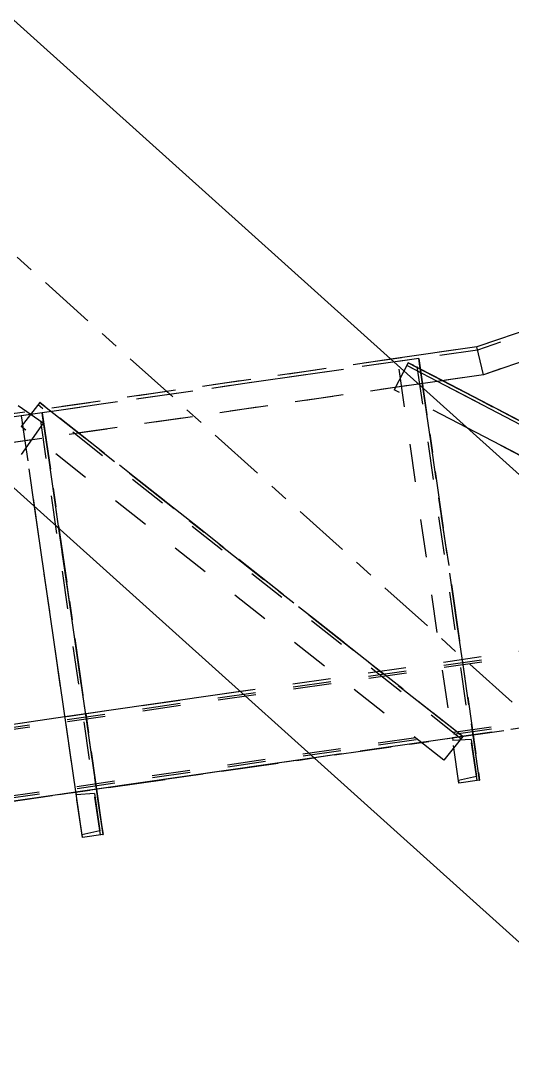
# Model space of a CAD drawing. Header units: millimetres. Extents: x 2368 to 8313, y 7493 to 11698.
# Drawn here: x 3628.8 to 3654.7, y 11180.1 to 11234.9 of the extents above; entities that cross this region are included whole.
import ezdxf

# ---------------------------------------------------------------- set-up
doc = ezdxf.new("R2010")
doc.units = ezdxf.units.MM
for name, pattern in [('XKITLINE00', [0]), ('XKITLINE02', [4, 2, -2]), ('XKITLINE03', [6, 3, -1, 1, -1])]:
    doc.linetypes.add(name, pattern=pattern)

msp = doc.modelspace()

# ---------------------------------------------------------------- linework, layer by layer
at = {"color": 3, "linetype": 'XKITLINE02'}
for p, q in [((3884.8497, 11297.3122), (3652.7976, 11217.7153)), ((3884.8497, 11297.1325), (3652.8376, 11217.5493)), ((3884.8497, 11297.1325), (3652.8376, 11217.5493)), ((3884.8497, 11295.7264), (3653.151, 11216.2507)), ((3652.7976, 11217.7153), (3412.1805, 11183.0205)), ((3652.7976, 11217.7153), (3412.1805, 11183.0205)), ((3652.8376, 11217.5493), (3412.2047, 11182.8522)), ((3652.8377, 11217.5493), (3412.2047, 11182.8522)), ((3653.151, 11216.2507), (3652.7976, 11217.7153)), ((3653.151, 11216.2507), (3652.7976, 11217.7153)), ((3653.1511, 11216.2507), (3652.7976, 11217.7153)), ((3653.151, 11216.2507), (3652.7976, 11217.7153)), ((3653.151, 11216.2507), (3652.7976, 11217.7153)), ((3652.7976, 11217.7153), (3652.7976, 11217.7153)), ((3653.1511, 11216.2507), (3652.7976, 11217.7153)), ((3652.8376, 11217.5493), (3652.8376, 11217.5493)), ((3652.8377, 11217.5493), (3652.8376, 11217.5493)), ((3648.2761, 11217.0633), (3624.7179, 11213.6664)), ((3649.7483, 11217.1038), (3648.6596, 11216.9468)), ((3649.7483, 11217.1038), (3648.6596, 11216.9468)), ((3652.8066, 11194.9131), (3649.6097, 11217.0838)), ((3652.8066, 11194.9131), (3649.6097, 11217.0838)), ((3649.9381, 11215.7874), (3649.7483, 11217.1038)), ((3652.9451, 11194.9331), (3649.7483, 11217.1038)), ((3649.1913, 11216.8804), (3648.4504, 11215.4623)), ((3649.1913, 11216.8804), (3648.4504, 11215.4623)), ((3651.8564, 11194.7761), (3648.6596, 11216.9468)), ((3651.8564, 11194.7761), (3648.6596, 11216.9468)), ((3649.1913, 11216.8804), (3649.1172, 11216.7386)), ((3650.7216, 11215.9004), (3649.1172, 11216.7386)), ((3674.2206, 11203.6236), (3649.1172, 11216.7386)), ((3650.9924, 11215.9394), (3649.1913, 11216.8804)), ((3674.2947, 11203.7655), (3649.1913, 11216.8804)), ((3653.151, 11216.2507), (3412.3945, 11181.5358)), ((3653.1511, 11216.2507), (3412.3945, 11181.5358)), ((3653.1511, 11216.2507), (3653.1511, 11216.2507)), ((3653.1511, 11216.2507), (3653.1511, 11216.2507)), ((3649.7284, 11215.7572), (3626.1701, 11212.3603)), ((3652.282, 11213.4605), (3648.4504, 11215.4623)), ((3673.5538, 11202.3473), (3648.4504, 11215.4623)), ((3652.9451, 11194.9331), (3649.9744, 11215.5359)), ((3629.994, 11213.7011), (3628.6844, 11214.6205)), ((3629.994, 11213.7011), (3628.6845, 11214.6205)), ((3629.8349, 11214.7887), (3628.843, 11213.5333)), ((3629.8349, 11214.7887), (3628.843, 11213.5332)), ((3629.953, 11214.2495), (3628.8643, 11214.0925)), ((3629.953, 11214.2495), (3628.8643, 11214.0925)), ((3651.959, 11197.1045), (3629.7357, 11214.6631)), ((3651.959, 11197.1045), (3629.7357, 11214.6631)), ((3652.0582, 11197.2301), (3629.8349, 11214.7887)), ((3652.0582, 11197.2301), (3629.8349, 11214.7887)), ((3630.8297, 11208.1696), (3629.953, 11214.2495)), ((3633.1499, 11192.0788), (3629.953, 11214.2495)), ((3629.994, 11213.7011), (3613.7772, 11190.6021)), ((3629.994, 11213.7011), (3627.937, 11210.7712)), ((3629.5527, 11209.3181), (3628.8643, 11214.0925)), ((3632.0611, 11191.9218), (3628.8643, 11214.0925)), ((3633.0113, 11192.0588), (3629.8145, 11214.2295)), ((3633.0113, 11192.0588), (3629.8145, 11214.2295)), ((3651.0663, 11195.9746), (3628.843, 11213.5333)), ((3651.0663, 11195.9746), (3628.843, 11213.5332)), ((3656.9806, 11201.9812), (3407.2031, 11165.965)), ((3656.9806, 11201.9812), (3407.2031, 11165.965)), ((3656.9806, 11201.9812), (3407.2031, 11165.965)), ((3657.0048, 11201.8129), (3407.2274, 11165.7967)), ((3657.0048, 11201.8129), (3407.2274, 11165.7967)), ((3657.02, 11201.7076), (3407.2426, 11165.6914)), ((3657.02, 11201.7076), (3407.2426, 11165.6914)), ((3656.9806, 11201.9812), (3640.3731, 11199.5865)), ((3632.2365, 11198.4133), (3631.1477, 11198.2563)), ((3657.512, 11198.2957), (3407.7345, 11162.2795)), ((3657.512, 11198.2957), (3407.7346, 11162.2795)), ((3657.5272, 11198.1904), (3407.7497, 11162.1742)), ((3657.5272, 11198.1904), (3407.7498, 11162.1742)), ((3657.5514, 11198.0221), (3407.774, 11162.0059)), ((3657.5514, 11198.0221), (3407.774, 11162.0059)), ((3657.5514, 11198.0221), (3407.774, 11162.0059)), ((3657.5514, 11198.0221), (3644.2457, 11196.1035)), ((3652.6026, 11197.3085), (3651.5139, 11197.1516)), ((3652.9451, 11194.9331), (3652.6026, 11197.3085)), ((3652.9451, 11194.9331), (3652.6026, 11197.3085)), ((3652.0582, 11197.2301), (3651.0663, 11195.9746)), ((3652.0582, 11197.2301), (3651.0663, 11195.9746)), ((3651.5139, 11197.1516), (3651.5333, 11197.0169)), ((3651.5139, 11197.1516), (3651.5333, 11197.0169)), ((3652.4944, 11197.0779), (3651.5333, 11197.0169)), ((3652.4944, 11197.0779), (3652.7762, 11195.1237)), ((3652.4944, 11197.0779), (3652.7762, 11195.1237)), ((3652.7762, 11195.1237), (3651.837, 11194.9107)), ((3651.837, 11194.9107), (3651.8564, 11194.7761)), ((3651.837, 11194.9107), (3651.8564, 11194.7761)), ((3652.9451, 11194.9331), (3651.8564, 11194.7761)), ((3652.9451, 11194.9331), (3651.8564, 11194.7761)), ((3652.9451, 11194.9331), (3651.8564, 11194.7761)), ((3632.8073, 11194.4542), (3631.7186, 11194.2972)), ((3632.8073, 11194.4542), (3631.7186, 11194.2973)), ((3631.7186, 11194.2973), (3631.738, 11194.1626)), ((3631.7186, 11194.2973), (3631.738, 11194.1626)), ((3632.6991, 11194.2236), (3631.738, 11194.1626)), ((3632.6991, 11194.2236), (3632.9809, 11192.2694)), ((3632.6991, 11194.2236), (3632.9809, 11192.2694)), ((3632.8073, 11194.4542), (3633.1499, 11192.0788)), ((3632.8073, 11194.4542), (3633.1499, 11192.0788)), ((3632.9809, 11192.2694), (3632.0417, 11192.0564)), ((3632.0417, 11192.0564), (3632.0611, 11191.9218)), ((3632.0417, 11192.0564), (3632.0611, 11191.9218)), ((3633.1499, 11192.0788), (3632.0611, 11191.9218)), ((3633.1499, 11192.0788), (3632.0611, 11191.9218))]:
    msp.add_line(p, q, dxfattribs=at)
at = {"color": 8, "linetype": 'XKITLINE03'}
for p, q in [((3576.5881, 11269.2452), (3740.5881, 11121.748)), ((3576.5882, 11269.2452), (3740.5882, 11121.748))]:
    msp.add_line(p, q, dxfattribs=at)
at = {"color": 8, "linetype": 'XKITLINE00'}
for p, q in [((3660.5664, 11206.0097), (3614.4421, 11247.4927)), ((3683.6783, 11160.639), (3602.238, 11233.8842))]:
    msp.add_line(p, q, dxfattribs=at)
at = {"color": 7, "linetype": 'XKITLINE00'}
for p, q in [((3677.9337, 11226.3373), (3652.7976, 11217.7153)), ((3676.3699, 11224.2151), (3653.1511, 11216.2507)), ((3652.7976, 11217.7153), (3648.2761, 11217.0633)), ((3653.1511, 11216.2507), (3652.7976, 11217.7153)), ((3653.1511, 11216.2507), (3652.7976, 11217.7153)), ((3652.7976, 11217.7153), (3652.7976, 11217.7153)), ((3653.1511, 11216.2507), (3649.7284, 11215.7572)), ((3664.6532, 11208.622), (3650.7216, 11215.9004)), ((3664.8377, 11208.7061), (3650.9924, 11215.9394)), ((3649.9744, 11215.5359), (3649.9381, 11215.7874)), ((3663.1415, 11207.7871), (3652.282, 11213.4605)), ((3632.0611, 11191.9218), (3629.5527, 11209.3181)), ((3633.1499, 11192.0788), (3630.8297, 11208.1696)), ((3640.3731, 11199.5865), (3632.2365, 11198.4133)), ((3631.1477, 11198.2563), (3617.7996, 11196.3316)), ((3644.2457, 11196.1035), (3632.8073, 11194.4542)), ((3631.7186, 11194.2972), (3614.6428, 11191.835)), ((3633.1499, 11192.0788), (3632.0611, 11191.9218))]:
    msp.add_line(p, q, dxfattribs=at)
at = {"color": 1, "linetype": 'XKITLINE03'}
for p, q in [((3649.7483, 11217.1038), (3412.2047, 11182.8522)), ((3649.7483, 11217.1038), (3652.9451, 11194.9331)), ((3652.9451, 11194.9331), (3649.7483, 11217.1038)), ((3649.1913, 11216.8804), (3674.2947, 11203.7655)), ((3674.2947, 11203.7655), (3649.1913, 11216.8804)), ((3629.8349, 11214.7887), (3652.0582, 11197.2301)), ((3652.0582, 11197.2301), (3629.8349, 11214.7887)), ((3629.953, 11214.2495), (3633.1499, 11192.0788)), ((3633.1499, 11192.0788), (3629.953, 11214.2495)), ((3407.774, 11162.0059), (3657.5514, 11198.0221)), ((3657.5514, 11198.0221), (3407.774, 11162.0059)), ((3652.6026, 11197.3085), (3652.6026, 11197.3085)), ((3632.8073, 11194.4542), (3632.8073, 11194.4542))]:
    msp.add_line(p, q, dxfattribs=at)
at = {"color": 1, "linetype": 'XKITLINE00'}
for centre in [(3649.7483, 11217.1038), (3649.7483, 11217.1038), (3649.7483, 11217.1038), (3649.1913, 11216.8804), (3649.1913, 11216.8804), (3629.8349, 11214.7887), (3629.8349, 11214.7887), (3629.953, 11214.2495), (3629.953, 11214.2495), (3652.6026, 11197.3085), (3652.0582, 11197.2301), (3652.0582, 11197.2301), (3652.9451, 11194.9331), (3652.9451, 11194.9331), (3632.8073, 11194.4542), (3633.1499, 11192.0788), (3633.1499, 11192.0788)]:
    msp.add_circle(centre, 0.004, dxfattribs=at)

doc.saveas('drawing.dxf')
